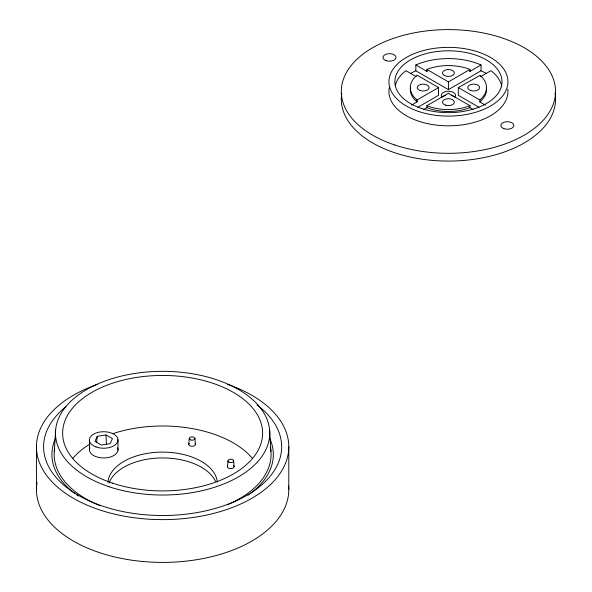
<?xml version="1.0" encoding="UTF-8"?>
<svg xmlns="http://www.w3.org/2000/svg" width="592" height="592" viewBox="0 0 592 592"><rect width="100%" height="100%" fill="white"/><g stroke="black" fill="none" stroke-linecap="round" stroke-linejoin="round"><path stroke-width="0.89" d="M54.309 451.489L55.618 430.147M188.752 444.459L189.225 438.613M227.469 466.814L227.942 460.968M96.563 442.668L97.303 436.289L106.042 434.942L112.436 438.635L110.097 443.674L101.358 445.029L94.957 441.336L97.303 436.289M485.381 105.132L479.838 101.935L480.097 99.782A38.088 21.993 0 0 0 480.097 75.347L458.319 87.564L458.319 95.342L478.995 107.278M479.838 101.935L480.097 101.728A38.088 21.993 0 0 0 486.439 88.067M411.47 105.132L417.012 101.935L417.012 99.989L438.539 87.564L438.539 95.342L417.863 107.278M427.269 71.225L426.906 71.373L426.906 69.427L448.425 81.859L469.952 69.427L469.952 71.373L469.589 71.225M469.952 71.373L481.037 64.972L481.037 70.803L448.425 89.629L415.821 70.803A53.569 30.925 0 0 0 410.552 73.475M423.739 109.476L426.906 107.64L426.906 105.702L448.425 93.27L469.952 105.702L469.952 107.64L473.119 109.476M480.63 76.627L490.923 70.685A53.569 30.925 0 0 1 501.787 86.809M426.906 69.427L427.269 69.279A38.088 21.993 0 0 1 469.589 69.279L469.952 69.427M469.952 105.702L465.275 107.285A38.088 21.993 0 0 1 427.269 105.85L426.906 105.702M469.952 107.64L465.275 109.231A38.088 21.993 0 0 1 427.269 107.796L426.906 107.64M458.319 87.564L479.838 99.989M415.821 70.803L415.821 64.972L426.906 71.373M438.539 87.564L417.012 75.14L414.267 77.841A38.088 21.993 0 0 0 416.753 99.782L417.012 101.935M416.22 76.627L405.934 70.685A53.569 30.925 0 0 0 395.323 85.47M233.648 460.791L234.121 466.614M194.931 438.443L195.404 444.259M269.619 430.147L270.929 451.489M106.042 434.942L106.464 444.718M448.425 81.859L448.425 89.629M288.792 446.79L288.792 489.554M117.971 439.604L117.971 450.083M89.429 439.604L89.429 449.321M36.438 446.79L36.438 489.554M117.601 447.818A14.282 8.244 0 0 1 103.696 457.949A14.282 8.244 0 0 1 89.792 447.818M195.049 443.482A3.33 1.924 0 0 1 191.904 446.279A3.33 1.924 0 0 1 189.285 443.312M233.389 465.504A3.33 1.924 0 0 1 231.317 468.612A3.33 1.924 0 0 1 227.683 466.022M227.483 384.304A126.177 72.846 0 0 1 258.83 493.913A126.177 72.846 0 0 1 66.408 493.913A126.177 72.846 0 0 1 97.747 384.304M257.054 404.95A119.036 68.724 0 0 1 243.993 496.947A119.036 68.724 0 0 1 84.131 498.457A119.036 68.724 0 0 1 65.86 406.756M269.552 438.021A110.704 63.914 0 0 1 250.668 493.306M249.328 494.298A110.704 63.914 0 0 1 247.959 495.267M78.203 495.911A110.704 63.914 0 0 1 76.812 494.949M74.792 493.469A110.704 63.914 0 0 1 55.456 438.524M270.241 446.901A108.44 62.611 0 0 1 227.217 504.85M100.174 505.753A108.44 62.611 0 0 1 54.701 448.425M288.644 485.98A126.177 72.846 0 0 1 159.522 562.378A126.177 72.846 0 0 1 37.044 482.413M72.757 458.4A99.989 57.727 0 0 1 89.866 444.118M112.909 433.633A99.989 57.727 0 0 1 252.473 458.4M109.061 482.968A54.76 31.613 0 0 1 161.194 457.949A54.76 31.613 0 0 1 215.51 481.37M107.936 482.073A54.76 31.613 0 0 1 162.615 452.11A54.76 31.613 0 0 1 217.301 482.073M555.044 93.166A107.13 61.849 0 0 1 448.425 161.083A107.13 61.849 0 0 1 341.813 93.166M416.753 101.728A38.088 21.993 0 0 1 410.419 88.067M507.818 89.207A59.518 34.366 0 0 1 447.13 125.807A59.518 34.366 0 0 1 389.262 87.712M441.958 97.081A7.141 4.122 0 0 1 448.425 91.22A7.141 4.122 0 0 1 454.9 97.081M442.579 96.866A7.141 4.122 0 0 1 445.406 95.49M451.444 95.49A7.141 4.122 0 0 1 454.279 96.866M415.821 64.972A53.569 30.925 0 0 1 481.037 64.972M481.037 70.803A53.569 30.925 0 0 1 486.306 73.475M95.993 446.93A14.282 8.244 0 0 0 117.971 440.367A14.282 8.244 0 0 0 97.132 432.656A14.282 8.244 0 0 0 95.993 446.93M190.276 439.812A2.856 1.65 0 0 0 194.901 438.783A2.856 1.65 0 0 0 191.053 436.985A2.856 1.65 0 0 0 190.276 439.812M229 462.16A2.856 1.65 0 0 0 233.618 461.138A2.856 1.65 0 0 0 229.77 459.34A2.856 1.65 0 0 0 229 462.16M109.054 486.742A107.13 61.849 0 0 0 269.752 433.181A107.13 61.849 0 0 0 109.054 379.613A107.13 61.849 0 0 0 109.054 486.742M112.621 483.176A99.989 57.727 0 0 0 262.611 433.181A99.989 57.727 0 0 0 112.621 383.187A99.989 57.727 0 0 0 112.621 483.176M394.864 145.018A107.13 61.849 0 0 0 555.562 91.449A107.13 61.849 0 0 0 394.864 37.888A107.13 61.849 0 0 0 394.864 145.018M420.202 90.539A5.95 3.434 0 0 0 429.126 87.564A5.95 3.434 0 0 0 420.202 84.589A5.95 3.434 0 0 0 420.202 90.539M418.67 111.488A59.518 34.366 0 0 0 507.943 81.733A59.518 34.366 0 0 0 418.67 51.978A59.518 34.366 0 0 0 418.67 111.488M421.645 108.514A53.569 30.925 0 0 0 501.994 81.733A53.569 30.925 0 0 0 421.645 54.952A53.569 30.925 0 0 0 421.645 108.514M470.707 90.539A5.95 3.434 0 0 0 479.631 87.564A5.95 3.434 0 0 0 470.707 84.589A5.95 3.434 0 0 0 470.707 90.539M444.222 75.413A5.95 3.434 0 0 0 454.175 73.874A5.95 3.434 0 0 0 446.886 69.664A5.95 3.434 0 0 0 444.222 75.413M445.45 105.117A5.95 3.434 0 0 0 454.382 102.142A5.95 3.434 0 0 0 445.45 99.167A5.95 3.434 0 0 0 445.45 105.117M386.043 60.643A6.549 3.781 0 0 0 396.048 57.565A6.549 3.781 0 0 0 386.428 54.101A6.549 3.781 0 0 0 386.043 60.643M503.881 128.679A6.549 3.781 0 0 0 513.893 125.6A6.549 3.781 0 0 0 504.273 122.13A6.549 3.781 0 0 0 503.881 128.679"/></g></svg>
